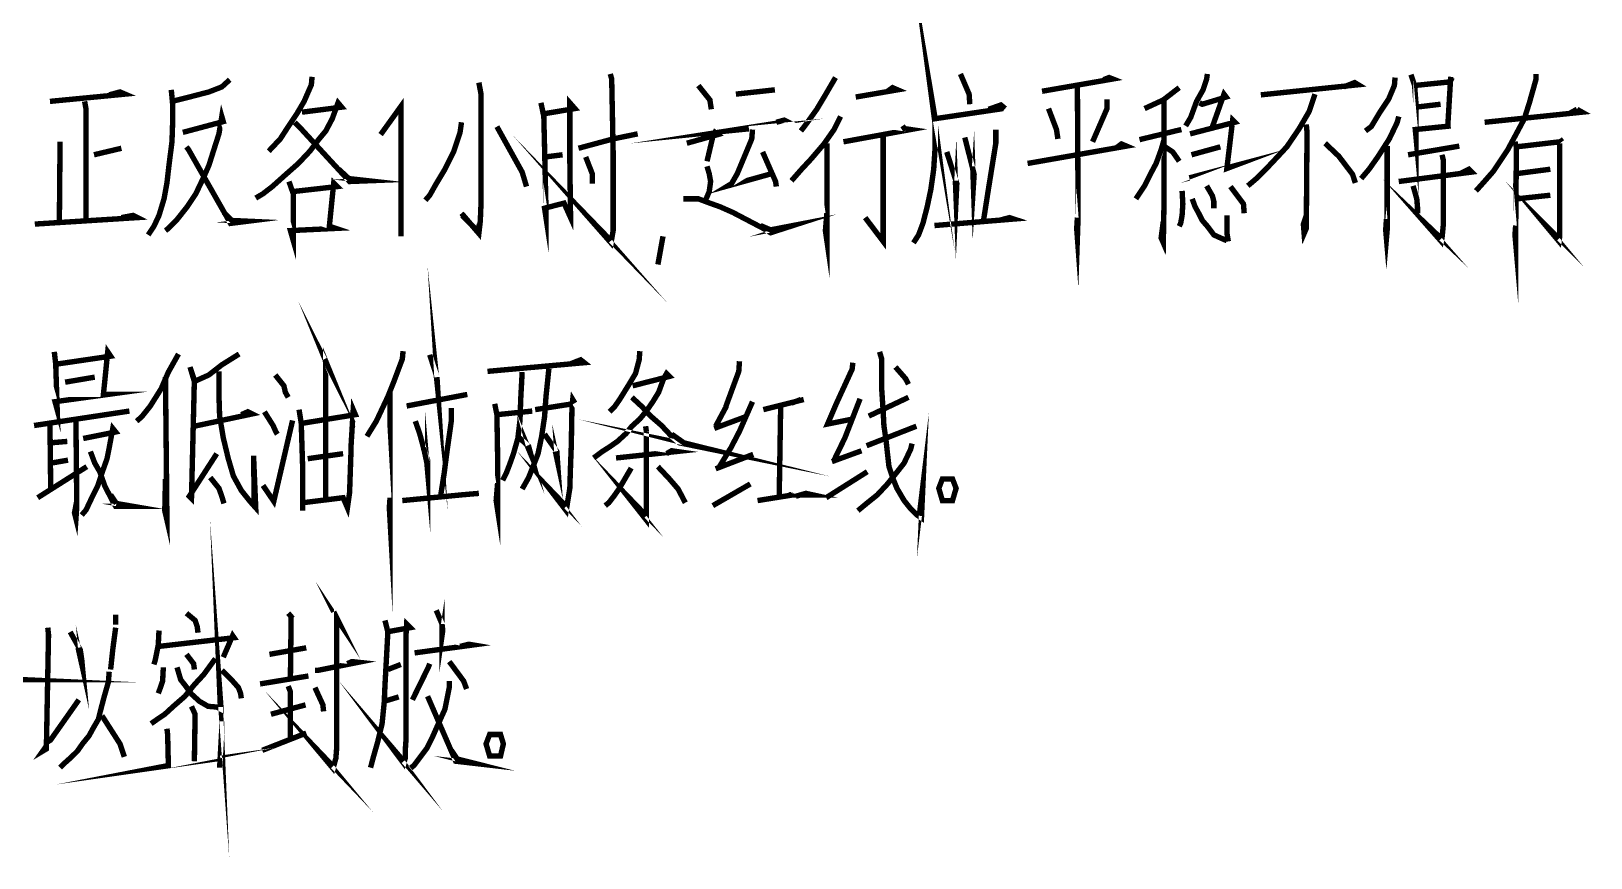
# Model space of a CAD drawing. Header units: millimetres. Extents: x -594 to 6367, y -2099 to 456.
# Drawn here: x -65.5 to 42.7, y -320.7 to -263.4 of the extents above; entities that cross this region are included whole.
import ezdxf

# ---------------------------------------------------------------- set-up
doc = ezdxf.new("R2010")
doc.units = ezdxf.units.MM
doc.layers.add('细实线层', color=7, linetype='Continuous', lineweight=18)

msp = doc.modelspace()

# ---------------------------------------------------------------- linework, layer by layer
at = {"layer": '细实线层', "color": 6, "const_width": 0.37488}
for points in [[(1.931426653167392, -268.7270897665728), (-2.777293346832693, -269.4285697665729), (-3.030053346832545, -267.9262097665728), (-2.777293346832693, -269.8290097665729), (-2.777293346832693, -271.3313697665728), (-2.879533346832403, -272.935969766573), (-3.078333346832522, -274.3389297665728), (-3.33109334683283, -275.5402497665729), (-3.629293346832554, -276.6932897665729), (-3.930333346832839, -277.4941697665729), (-4.282493346832752, -278.0451297665729)], [(-25.32121334683276, -266.3244497665728), (-25.2218133468327, -266.6737697665728), (-25.11957334683254, -271.7346497665728), (-25.11957334683254, -274.9381697665729), (-25.11957334683254, -277.1931297665728), (-25.27009334683268, -278.0451297665729), (-26.72417334683266, -276.3922497665728), (-25.27009334683268, -277.8946097665729)], [(-1.025013346832537, -266.3244497665728), (-0.4229333468328775, -267.7245697665728), (-0.3746533468329005, -268.4260497665729)], [(14.60350665316722, -269.9312497665728), (14.95566665316713, -269.3291697665729), (15.35610665316747, -268.2272497665729), (15.80766665316744, -267.4263697665729), (16.05758665316719, -266.6737697665728), (16.10586665316717, -266.3244497665728)], [(30.23486665316753, -266.3727297665728), (30.48478665316728, -267.1253297665729), (30.58418665316734, -268.4260497665729), (30.58418665316734, -269.6302097665729), (30.58418665316734, -270.3799697665729), (30.58418665316734, -270.7321297665728), (30.53306665316725, -270.1811697665729), (32.98966665316723, -269.9312497665728)], [(38.89970665316744, -266.3244497665728), (38.89970665316744, -266.7248897665729), (38.44814665316747, -268.3266497665729), (38.09882665316721, -269.4285697665729), (37.69838665316732, -270.1811697665729), (36.94578665316752, -271.5841297665729), (35.94326665316751, -273.0864897665729), (35.19350665316736, -273.938489766573), (34.74194665316739, -274.4383297665729)], [(-55.77737334683249, -267.4263697665729), (-55.67797334683289, -268.4771697665728), (-55.67797334683289, -269.5279697665728), (-55.72909334683251, -271.0331697665729), (-55.92789334683263, -272.5838097665728), (-56.07841334683278, -273.8873697665729), (-56.28005334683255, -274.9892897665729), (-56.62937334683281, -276.1423297665729), (-56.98153334683272, -276.8920897665729), (-57.38197334683261, -277.4941697665729)], [(-51.7218533468326, -266.7248897665729), (-52.27281334683263, -267.2247297665729), (-53.17309334683247, -267.5740497665729), (-54.52493334683274, -267.9262097665728), (-55.72909334683251, -268.2272497665729)], [(-46.01061334683251, -266.5232497665729), (-46.05889334683249, -267.0742097665728), (-46.56157334683255, -268.2272497665729), (-47.0614133468325, -269.0792497665728), (-47.66349334683261, -269.9795297665728), (-48.21445334683264, -270.8315297665729), (-49.01533334683242, -271.6835297665729)], [(-34.43761334683265, -266.9236897665728), (-34.28709334683296, -267.7245697665728), (-34.28709334683296, -275.2903297665729), (-34.33821334683259, -276.5427697665729), (-34.43761334683265, -277.3947697665728), (-35.64177334683242, -275.9918097665729)], [(-19.20953334683279, -267.1253297665729), (-18.40865334683255, -268.1278497665729), (-18.30925334683249, -268.7782097665729)], [(-16.60525334683277, -267.7245697665728), (-13.89873334683259, -267.4263697665729)], [(-9.692693346832556, -266.5743697665729), (-10.39417334683273, -267.7756897665729), (-10.99341334683274, -268.7782097665729), (-11.74601334683254, -269.8290097665729), (-12.0953333468328, -270.2805697665729)], [(-8.289733346832662, -267.9262097665728), (-5.384413346832815, -267.4263697665729), (-5.733733346832622, -267.2758497665729), (-6.085893346832535, -267.5257697665729)], [(4.635106653167469, -267.5257697665729), (9.545466653167324, -266.6737697665728), (9.292706653167471, -266.5743697665729), (8.892266653167127, -266.7248897665729)], [(7.088866653167344, -267.1253297665729), (7.139986653167426, -276.1906097665728), (7.088866653167344, -277.6958097665729), (7.040586653167367, -277.0426097665729), (7.088866653167344, -276.2928497665729)], [(14.15194665316724, -267.2758497665729), (13.05002665316718, -268.1278497665729), (11.74930665316745, -268.7270897665728)], [(19.81490665316736, -267.7756897665729), (26.57694665316743, -267.0742097665728), (26.32702665316722, -266.9236897665728), (25.57442665316742, -267.2247297665729)], [(29.13010665316736, -266.5743697665729), (29.08182665316738, -267.1253297665729), (28.68138665316749, -268.0767297665728), (28.07930665316738, -268.9770097665728), (27.47722665316726, -269.9795297665728), (27.07678665316737, -270.2805697665729)], [(33.08906665316729, -266.5743697665729), (32.93854665316715, -266.8754097665728), (30.48478665316728, -267.1253297665729)], [(32.78802665316746, -269.9312497665728), (32.98966665316723, -266.5232497665729)], [(-64.19513334683276, -268.2272497665729), (-58.98373334683262, -267.7245697665728), (-59.33589334683253, -267.5740497665729), (-60.08565334683269, -267.7756897665729)], [(-61.78965334683286, -268.2272497665729), (-61.6902533468328, -268.7782097665729), (-61.6902533468328, -276.4916497665729)], [(-46.71209334683269, -268.9770097665728), (-43.95729334683253, -268.6276897665729), (-44.20721334683273, -268.3266497665729), (-44.60765334683262, -269.4285697665729), (-45.05921334683259, -270.2805697665729), (-45.55905334683254, -270.8826497665729), (-46.16113334683266, -271.6835297665729), (-46.96201334683244, -272.5355297665728), (-47.81401334683275, -273.2852897665729), (-48.76541334683267, -274.1372897665728), (-49.41577334683276, -274.6399697665729), (-49.91845334683282, -274.9381697665729)], [(-39.84781334683245, -277.5935697665728), (-39.84781334683245, -268.5765697665729), (-41.2507733468328, -270.5304897665728)], [(-30.12933334683245, -268.3266497665729), (-29.93053334683279, -269.2780497665728), (-29.78001334683265, -275.6396497665728), (-29.78001334683265, -276.2928497665729), (-29.87941334683271, -275.6396497665728), (-28.52757334683244, -275.2903297665729), (-28.07601334683292, -276.2928497665729), (-28.12713334683255, -272.2344897665729), (-28.12713334683255, -268.3266497665729), (-27.77497334683264, -268.7270897665728), (-29.87941334683271, -269.0792497665728)], [(0.9289066531673882, -268.7782097665729), (1.78090665316725, -268.4771697665728), (2.079106653167429, -268.7270897665728)], [(9.145026653167434, -268.0767297665728), (9.145026653167434, -268.7270897665728), (8.14250665316743, -271.0331697665729)], [(13.10114665316726, -268.1278497665729), (13.10114665316726, -275.0886897665729), (13.05002665316718, -278.0451297665729), (12.89950665316749, -277.6958097665729), (13.05002665316718, -276.5427697665729)], [(15.55490665316714, -268.3266497665729), (15.75654665316736, -268.4260497665729), (17.40942665316746, -267.9262097665728), (17.25890665316732, -267.7245697665728), (16.40690665316745, -270.1300497665728)], [(23.57222665316752, -267.7245697665728), (23.16894665316752, -268.9287297665728), (22.47030665316746, -270.1300497665728), (21.61830665316714, -271.3824897665729), (20.9651066531674, -272.0839697665729), (20.16422665316716, -272.935969766573), (19.5621466531675, -273.5380497665728), (18.91178665316741, -274.0890097665729)], [(30.58418665316734, -268.6276897665729), (32.28818665316706, -268.4260497665729)], [(-54.97649334683271, -270.3799697665729), (-52.17057334683247, -269.6302097665729), (-52.27281334683263, -269.2780497665728), (-52.47161334683275, -270.4822097665729), (-52.87205334683264, -271.7346497665728), (-53.17309334683247, -272.6860497665729), (-53.57353334683282, -273.5863297665728), (-54.07621334683287, -274.6399697665729), (-54.67545334683288, -275.5402497665729), (-55.42805334683268, -276.4916497665729), (-55.97901334683272, -277.0426097665729), (-56.18065334683249, -277.1931297665728)], [(-15.70213334683282, -270.1300497665728), (-17.20449334683278, -270.2805697665729), (-13.04673334683272, -269.6302097665729), (-13.24837334683249, -269.5279697665728), (-13.79933334683253, -269.6784897665729)], [(-9.340533346832643, -269.2780497665728), (-9.792093346832615, -270.1811697665729), (-10.49357334683279, -271.1808497665729), (-11.39385334683263, -272.2344897665729), (-12.04705334683283, -272.935969766573), (-12.74853334683255, -273.7368497665728)], [(5.086666653167441, -268.7270897665728), (5.637626653167473, -270.1811697665729), (5.737026653167078, -270.8315297665729)], [(14.9045466531675, -270.4822097665729), (18.01150665316712, -269.6784897665729), (17.86098665316743, -269.5279697665728), (17.46054665316754, -272.8848497665729), (17.86098665316743, -272.7343297665728), (14.85342665316742, -273.5380497665728)], [(29.38286665316721, -269.2780497665728), (29.28062665316705, -269.6784897665729), (28.72966665316747, -270.8315297665729), (27.92878665316724, -272.0839697665729), (27.32670665316712, -272.935969766573), (26.77574665316754, -273.5863297665728)], [(35.34402665316705, -269.6784897665729), (42.10606665316712, -268.9770097665728), (41.75390665316721, -268.7782097665729)], [(41.75390665316721, -268.7782097665729), (41.20294665316717, -269.0792497665728)], [(-47.21193334683264, -269.6784897665729), (-46.91089334683281, -269.9795297665728), (-43.4063333468325, -273.7879697665729), (-42.10277334683266, -273.7368497665728), (-43.45461334683247, -273.5863297665728), (-44.15609334683265, -272.935969766573)], [(-35.64177334683242, -269.6784897665729), (-35.74117334683248, -270.3799697665729), (-36.19273334683291, -271.7346497665728), (-36.79197334683246, -272.935969766573), (-37.39405334683258, -273.938489766573), (-37.84561334683255, -274.7393697665728), (-38.14665334683284, -275.0886897665729)], [(-33.1851733468329, -269.9795297665728), (-31.43289334683274, -273.1347697665728), (-31.13185334683291, -274.1372897665728)], [(-27.52505334683289, -271.4818897665729), (-25.11957334683254, -270.8315297665729), (-23.41841334683247, -270.4822097665729)], [(-20.01041334683256, -271.1325697665728), (-17.85769334683252, -270.5304897665728), (-18.05649334683264, -270.3799697665729), (-18.20701334683278, -270.6810097665729), (-18.60745334683267, -272.3850097665729)], [(-14.10037334683281, -273.2370097665729), (-17.1562133468328, -274.0890097665729), (-16.9062933468326, -273.938489766573), (-16.50585334683271, -273.2370097665729), (-15.5033333468327, -270.8315297665729), (-15.45221334683262, -270.1811697665729)], [(-9.141733346832524, -271.0331697665729), (-4.481293346832871, -270.1811697665729), (-4.833453346832783, -270.1300497665728)], [(-6.384093346832714, -270.5304897665728), (-6.384093346832714, -274.2366897665729), (-6.384093346832714, -277.3947697665728), (-6.384093346832714, -277.9457297665729), (-7.63653334683292, -276.2928497665729)], [(-4.782333346832701, -269.9795297665728), (-5.083373346832531, -270.1811697665729)], [(-0.7239733468327074, -270.7321297665728), (-0.07361334683261589, -273.2852897665729), (-0.1247333468326985, -274.0890097665729), (-0.1730133468326756, -272.7343297665728)], [(1.428746653167337, -270.1811697665729), (1.428746653167337, -271.1325697665728), (0.9289066531673882, -274.2366897665729), (0.5767466531674756, -276.4916497665729)], [(11.14722665316734, -274.9892897665729), (11.74930665316745, -274.0890097665729), (12.14974665316734, -273.2852897665729), (12.55018665316723, -272.5355297665728), (12.89950665316749, -271.5841297665729), (13.10114665316726, -270.8826497665729), (13.10114665316726, -271.3313697665728), (13.70322665316738, -271.7346497665728), (14.05254665316718, -272.2344897665729), (14.15194665316724, -272.3850097665729)], [(11.39714665316754, -270.8826497665729), (14.30246665316739, -270.1811697665729)], [(22.9701466531674, -269.8290097665729), (23.02126665316703, -270.3799697665729), (22.9701466531674, -277.0426097665729), (22.81962665316726, -277.3947697665728), (22.76850665316718, -276.7415697665729), (22.9701466531674, -276.1423297665729)], [(-63.49365334683259, -271.0331697665729), (-63.54193334683256, -276.4916497665729)], [(-61.13929334683277, -271.9334497665729), (-59.23649334683248, -271.4818897665729)], [(-54.72657334683251, -271.3824897665729), (-54.57605334683282, -271.5841297665729), (-51.67073334683252, -276.6932897665729), (-50.46941334683285, -276.5427697665729), (-51.57133334683292, -276.4916497665729), (-52.12229334683249, -275.9406897665729)], [(-14.7507333468329, -271.7346497665728), (-13.85045334683261, -273.7879697665729), (-13.79933334683253, -274.1372897665728)], [(-10.29193334683256, -271.1325697665728), (-10.29193334683256, -277.8946097665729), (-10.39417334683273, -277.1931297665728), (-10.29193334683256, -275.9918097665729)], [(-1.976413346832459, -271.7346497665728), (-1.274933346832739, -273.938489766573), (-1.326053346832822, -274.9892897665729), (-1.377173346832905, -273.7368497665728)], [(3.632586653167465, -272.5355297665728), (10.49686665316725, -271.3313697665728), (10.14470665316733, -271.1808497665729), (9.744266653167443, -271.4818897665729)], [(15.00394665316711, -271.9334497665729), (17.00898665316711, -271.3824897665729)], [(26.3753066531672, -273.8873697665729), (26.17650665316708, -273.2852897665729), (25.22510665316716, -272.0328497665728), (24.27370665316724, -271.1325697665728)], [(28.57914665316733, -271.3313697665728), (28.57914665316733, -277.1931297665728), (28.53086665316735, -277.7440897665729), (28.47974665316727, -277.1448497665729), (28.53086665316735, -276.3922497665728)], [(30.0332266531673, -271.9334497665729), (33.58890665316724, -271.3313697665728)], [(40.55258665316708, -271.1325697665728), (40.55258665316708, -277.5935697665728), (40.50430665316711, -277.9457297665729), (39.5017866531671, -276.7415697665729), (40.50430665316711, -277.7440897665729)], [(37.44846665316712, -271.0331697665729), (37.54786665316718, -271.3824897665729), (37.49674665316709, -277.4941697665729), (37.49674665316709, -278.0451297665729), (37.44846665316712, -277.4941697665729), (37.49674665316709, -276.8438097665729)], [(37.54786665316718, -271.3824897665729), (40.55258665316708, -271.0331697665729)], [(40.55258665316708, -270.8315297665729), (40.70310665316723, -271.0331697665729)], [(-29.82829334683262, -272.0839697665729), (-28.6269733468325, -271.9334497665729)], [(-27.02521334683249, -272.0839697665729), (-26.57365334683251, -273.2370097665729), (-26.57365334683251, -273.938489766573)], [(-18.60745334683267, -272.7343297665728), (-18.45693334683253, -273.2370097665729), (-18.35753334683247, -273.7879697665729), (-18.45693334683253, -274.4894497665729), (-18.70969334683284, -275.0886897665729)], [(32.38758665316712, -271.9334497665729), (32.48698665316718, -272.3338897665728), (32.48698665316718, -274.9892897665729), (32.48698665316718, -276.6932897665729), (32.38758665316712, -277.6958097665729), (32.33646665316704, -277.9457297665729), (31.23454665316743, -276.6932897665729), (32.33646665316704, -277.7440897665729)], [(-47.61237334683253, -273.7879697665729), (-47.3113333468327, -274.6399697665729), (-47.3113333468327, -277.8946097665729), (-47.51297334683292, -277.1931297665728), (-44.35773334683287, -277.0426097665729), (-44.80929334683285, -276.8920897665729), (-44.50825334683256, -273.8873697665729), (-44.25549334683271, -274.1372897665728), (-47.36245334683278, -274.4894497665729)], [(29.38286665316721, -273.7879697665729), (34.4409066531671, -273.1347697665728), (34.24210665316744, -272.935969766573), (33.64002665316733, -273.2370097665729)], [(39.90222665316745, -272.935969766573), (37.59614665316715, -273.2370097665729)], [(-20.26033334683277, -274.9892897665729), (-19.20953334683279, -274.9892897665729), (-18.40865334683255, -275.2903297665729), (-17.70717334683283, -275.5402497665729), (-16.80405334683289, -275.9406897665729), (-15.75325334683291, -276.4916497665729), (-14.70245334683293, -277.0426097665729), (-14.19977334683287, -277.3436497665729), (-12.64629334683283, -276.8438097665729), (-14.19977334683287, -277.1448497665729), (-14.90125334683259, -276.8438097665729)], [(14.35358665316747, -274.4383297665729), (14.40470665316755, -275.3414497665729), (14.35358665316747, -276.1423297665729), (14.25418665316741, -276.6932897665729), (14.15194665316724, -276.8920897665729)], [(15.05506665316719, -274.9892897665729), (15.25670665316741, -275.5402497665729), (15.50662665316716, -275.9918097665729), (15.75654665316736, -276.4916497665729), (16.10586665316717, -276.8920897665729), (16.5574266531676, -277.4941697665729), (17.10838665316717, -277.7440897665729), (17.46054665316754, -277.8946097665729)], [(16.05758665316719, -274.0890097665729), (16.45802665316754, -274.7876497665728), (16.5574266531676, -275.1909297665729), (16.5574266531676, -275.6396497665728)], [(17.71046665316729, -274.1372897665728), (18.3097066531673, -274.9381697665729), (18.61074665316713, -275.3414497665729), (18.66186665316721, -275.9918097665729)], [(30.38254665316711, -274.0890097665729), (30.63530665316742, -274.9892897665729), (30.6835866531674, -275.5402497665729), (30.6835866531674, -275.9918097665729)], [(37.59614665316715, -274.9892897665729), (39.90222665316745, -274.7393697665728)], [(-51.06865334683286, -285.7585697665729), (-52.27281334683263, -286.5111697665728), (-53.17309334683247, -287.2126497665729), (-54.17561334683248, -287.6642097665729), (-54.47665334683276, -286.6616897665729), (-54.17561334683248, -287.5619697665729), (-54.3772533468327, -295.7780897665729), (-54.52493334683274, -295.6275697665728), (-52.6221333468329, -292.6739697665729)], [(-65.24593334683274, -276.7415697665729), (-58.13173334683276, -276.2928497665729), (-58.43277334683259, -276.1423297665729), (-59.23649334683248, -276.2928497665729)], [(-35.5906533468328, -276.1423297665729), (-34.53985334683281, -277.1931297665728), (-34.38933334683267, -276.7415697665729)], [(-2.828413346832775, -276.8438097665729), (2.681186653167089, -276.3922497665728), (2.380146653167259, -276.2928497665729), (1.630386653167108, -276.4916497665729)], [(17.55994665316715, -277.9457297665729), (17.46054665316754, -277.3436497665729), (17.46054665316754, -276.6932897665729), (17.46054665316754, -276.1423297665729)], [(-22.01545334683257, -279.5474897665729), (-21.66329334683266, -277.5935697665728)], [(-37.84561334683255, -285.8096897665729), (-37.39405334683258, -287.2126497665729), (-37.29465334683297, -288.1640497665728), (-37.34293334683295, -287.3631697665728)], [(-45.15861334683265, -286.1107297665728), (-44.95697334683243, -286.5111697665728), (-45.05921334683259, -286.2612497665729), (-45.05921334683259, -295.7780897665729)], [(-63.89409334683293, -285.6080497665729), (-63.79469334683287, -286.4600497665729), (-63.69245334683271, -289.6181297665729), (-63.84297334683285, -289.0671697665729), (-60.1878933468324, -288.5644897665729), (-60.48609334683258, -288.5644897665729), (-60.1878933468324, -285.6080497665729), (-59.98625334683263, -285.9090897665728), (-63.74357334683279, -286.4600497665729)], [(-55.27753334683254, -285.7585697665729), (-55.97901334683272, -287.0110097665729), (-56.47885334683266, -288.1640497665728), (-57.23145334683247, -289.3653697665729), (-57.83353334683258, -290.1179697665729), (-58.18285334683284, -290.4190097665728)], [(-39.69729334683277, -285.5597697665729), (-39.74841334683239, -286.1107297665728), (-40.35049334683251, -287.7124897665728), (-40.75093334683285, -288.7150097665728), (-41.55181334683263, -290.4190097665728), (-42.20217334683272, -291.4698097665729)], [(-23.26789334683278, -285.5597697665729), (-23.31617334683276, -286.1618497665729), (-23.56893334683261, -287.1132497665728), (-24.01765334683293, -287.8630097665729), (-24.67085334683267, -288.9166497665728), (-25.02017334683293, -289.4164897665728), (-25.37233334683285, -289.7686497665729)], [(-6.636853346832567, -285.6080497665729), (-6.486333346832879, -286.1107297665728), (-6.486333346832879, -288.2151697665729), (-6.384093346832714, -289.7686497665729), (-6.335813346832737, -290.7200497665729), (-6.185293346832594, -291.7708497665728), (-6.085893346832535, -292.6739697665729), (-5.983653346832824, -293.5742497665728), (-5.733733346832622, -294.3268497665729), (-5.432693346832792, -295.0766097665728), (-4.932853346832843, -295.9286097665729), (-4.532413346832953, -296.4284497665728), (-4.029733346832444, -296.9311297665729), (-3.73153334683272, -297.1299297665728), (-3.629293346832554, -294.8778097665729), (-3.882053346832407, -296.9822497665729)], [(-33.83837334683264, -286.9627297665729), (-27.12461334683255, -286.3606497665728), (-27.37453334683275, -286.1618497665729), (-28.12713334683255, -286.4600497665729)], [(-31.43289334683274, -295.1277297665729), (-30.98133334683277, -294.3268497665729), (-30.68029334683249, -293.5742497665728), (-30.33097334683268, -292.6739697665729), (-30.08105334683248, -291.4698097665729), (-29.87941334683271, -290.1179697665729), (-29.78001334683265, -288.7150097665728), (-29.57837334683242, -286.7610897665729)], [(-16.35533334683257, -286.2612497665729), (-16.40361334683254, -286.9627297665729), (-17.30673334683249, -289.4164897665728)], [(-8.488533346832781, -286.3606497665728), (-8.539653346832864, -286.8122097665729), (-9.641573346832473, -289.2148497665729), (-10.24365334683259, -290.6178097665729), (-8.488533346832781, -290.2684897665729)], [(-4.631813346832558, -287.8630097665729), (-4.833453346832783, -287.4625697665729), (-5.534933346832503, -286.6616897665729)], [(-63.14149334683268, -287.7124897665728), (-61.08817334683269, -287.3631697665728)], [(-56.18065334683249, -287.3631697665728), (-56.07841334683278, -297.2804497665729), (-56.22893334683246, -296.6300897665728), (-56.18065334683249, -294.4262497665729)], [(-52.47161334683275, -286.9627297665729), (-52.47161334683275, -288.5644897665729), (-52.42333334683278, -290.0668497665729), (-52.17057334683247, -291.5720497665729), (-51.82125334683266, -293.0232897665728), (-51.46909334683275, -294.2246097665728), (-50.91813334683272, -295.2271297665729), (-50.31889334683271, -295.9797297665729), (-49.91845334683282, -296.4284497665728), (-50.06897334683251, -292.8216497665728), (-50.01785334683242, -296.2807697665728)], [(-48.5637733468329, -287.2126497665729), (-47.96453334683244, -287.9652497665729), (-47.86229334683273, -288.4139697665728), (-47.66349334683261, -288.7661297665729)], [(-31.43289334683274, -287.0110097665729), (-31.5322933468328, -288.8655297665729), (-31.58341334683243, -290.3678897665729), (-31.73393334683257, -291.6203297665729), (-32.03497334683286, -292.6739697665729), (-32.2848933468326, -293.375449766573), (-32.53481334683281, -294.0258097665728), (-32.78473334683255, -294.5256497665729)], [(-23.76773334683273, -287.9652497665729), (-21.21457334683279, -287.312049766573), (-21.41337334683246, -287.1132497665728), (-21.61501334683268, -287.4625697665729), (-21.96433334683249, -288.4139697665728), (-22.36477334683283, -289.0671697665729), (-22.81633334683281, -289.7175297665729), (-23.26789334683278, -290.2684897665729), (-23.81885334683281, -290.7683297665728), (-24.2192933468327, -291.2710097665729), (-24.82137334683281, -291.8219697665729), (-25.32121334683276, -292.1712897665728), (-25.8721733468328, -292.5234497665729), (-26.27261334683269, -292.8216497665728), (-26.47425334683246, -292.9721697665728)], [(-46.91089334683281, -289.6181297665729), (-46.76037334683267, -290.5695297665729), (-46.66097334683261, -293.6736497665729), (-46.66097334683261, -295.7298097665729), (-46.66097334683261, -296.6300897665728), (-46.66097334683261, -296.0791297665728), (-43.85505334683282, -295.7298097665729), (-43.55685334683264, -296.4284497665728), (-43.4063333468325, -295.3776497665729), (-43.30409334683279, -292.372929766573), (-43.30409334683279, -292.1230097665729), (-43.15357334683264, -289.6181297665729), (-43.00589334683261, -289.9674497665728), (-46.71209334683269, -290.5695297665729)], [(-40.60041334683271, -288.4139697665728), (-40.60041334683271, -297.2804497665729), (-40.64869334683269, -296.4284497665728), (-40.60041334683271, -295.7298097665729)], [(-39.44737334683256, -289.3653697665729), (-35.23849334683288, -288.5644897665729)], [(-27.77497334683264, -289.1665697665728), (-27.92549334683278, -288.9166497665728), (-27.97661334683286, -289.3653697665729), (-28.02489334683284, -292.1230097665729), (-28.07601334683292, -293.4748497665728), (-28.12713334683255, -295.0766097665728), (-28.37705334683275, -296.6300897665728), (-29.53009334683244, -295.1277297665729), (-28.37705334683275, -296.3290497665729)], [(-23.81885334683281, -288.7661297665729), (-23.11737334683264, -289.4164897665728), (-22.51529334683252, -290.0668497665729), (-21.76553334683283, -290.7200497665729), (-21.06405334683265, -291.4698097665729), (-20.51309334683262, -291.9213697665729), (-18.8090933468329, -292.2706897665729), (-20.21205334683279, -291.9213697665729), (-21.06405334683265, -291.3192897665729)], [(-15.45221334683262, -289.0671697665729), (-16.35533334683257, -291.1204897665729), (-16.95457334683257, -292.2706897665729), (-17.80657334683289, -293.6736497665729)], [(-14.70245334683293, -289.6181297665729), (-11.89653334683268, -288.9166497665728)], [(-12.0953333468328, -288.9166497665728), (-12.74853334683255, -289.1665697665728)], [(-7.988693346832832, -288.8655297665729), (-9.039493346832813, -291.5720497665729), (-9.792093346832615, -293.1226897665729)], [(-7.386613346832718, -290.0668497665729), (-4.631813346832558, -288.7661297665729)], [(-65.29705334683283, -290.7200497665729), (-58.68269334683279, -289.7175297665729)], [(-54.17561334683248, -290.7683297665728), (-50.16837334683257, -289.9163297665729), (-50.46941334683285, -289.7686497665729), (-50.91813334683272, -289.9674497665728)], [(-49.31637334683271, -289.7686497665729), (-48.71429334683259, -290.7200497665729), (-48.51549334683293, -291.1687697665728), (-48.41609334683287, -291.3192897665729)], [(-38.84529334683245, -290.4190097665728), (-38.54709334683272, -291.2710097665729), (-38.24605334683289, -292.372929766573), (-38.04441334683267, -293.3243297665729), (-37.99613334683269, -293.8752897665729), (-37.99613334683269, -293.1226897665729), (-38.29433334683287, -292.2706897665729)], [(-36.3432533468326, -289.5158897665729), (-36.3432533468326, -290.3678897665729), (-36.64145334683278, -292.4723297665729), (-36.84309334683255, -294.0258097665728), (-37.09301334683275, -295.6275697665728)], [(-33.33569334683258, -289.2148497665729), (-33.1851733468329, -289.9674497665728), (-33.13689334683292, -292.8216497665728), (-33.13689334683292, -295.4287697665729), (-33.13689334683292, -296.5789697665729), (-33.23629334683253, -295.9286097665729), (-33.13689334683292, -294.7272897665729)], [(-33.1851733468329, -289.9674497665728), (-30.73141334683257, -289.7175297665729)], [(-31.63169334683286, -291.5720497665729), (-30.98133334683277, -292.1712897665728), (-30.83081334683263, -292.7222497665729), (-31.08073334683283, -292.1230097665729)], [(-30.5297733468328, -289.6181297665729), (-27.92549334683278, -289.2148497665729)], [(-18.10761334683272, -290.9188497665729), (-15.95489334683268, -290.1179697665729)], [(-17.25561334683286, -289.3653697665729), (-18.00821334683266, -290.7683297665728)], [(-13.4982933468327, -289.4164897665728), (-13.59769334683276, -295.6275697665728)], [(-64.19513334683276, -290.5695297665729), (-64.14401334683268, -295.0766097665728)], [(-62.39173334683252, -290.3678897665729), (-62.34061334683244, -295.7780897665729), (-62.34061334683244, -296.4284497665728), (-62.39173334683252, -297.1810497665729), (-62.49113334683258, -296.7806097665729), (-62.34061334683244, -295.9797297665729)], [(-61.88905334683292, -291.6203297665729), (-59.63693334683282, -291.1687697665728), (-59.83573334683248, -290.9188497665729), (-60.08565334683269, -292.2706897665729), (-60.23617334683237, -293.0232897665728), (-60.53721334683266, -293.8752897665729), (-60.88937334683257, -294.9260897665729), (-61.28981334683246, -295.7298097665729), (-61.6902533468328, -296.5789697665729), (-61.99129334683263, -296.9311297665729)], [(-49.41577334683276, -294.8778097665729), (-48.66601334683261, -295.9797297665729), (-47.36245334683278, -290.3678897665729)], [(-29.87941334683271, -291.3192897665729), (-29.02741334683284, -292.5234497665729), (-28.97913334683287, -293.2249297665728), (-29.12965334683255, -292.5234497665729)], [(-22.81633334683281, -291.1204897665729), (-22.81633334683281, -297.2804497665729), (-24.11989334683264, -295.6275697665728), (-22.81633334683281, -296.9822497665729)], [(-22.86745334683289, -290.7683297665728), (-22.81633334683281, -291.1204897665729)], [(-7.53713334683286, -292.1230097665729), (-4.080853346832527, -290.7683297665728)], [(-64.14401334683268, -291.9213697665729), (-62.99097334683253, -291.8219697665729)], [(-4.381893346832811, -291.9724897665728), (-4.481293346832871, -292.372929766573), (-4.932853346832843, -293.3243297665729), (-5.483813346832875, -294.0258097665728), (-6.085893346832535, -294.7755697665729), (-6.787373346832709, -295.5281697665729), (-7.53713334683286, -296.1302497665729), (-8.13921334683252, -296.6300897665728)], [(-64.0928933468326, -293.3243297665729), (-62.94269334683256, -293.1226897665729)], [(-61.38921334683252, -292.5234497665729), (-61.08817334683269, -293.3243297665729), (-60.73885334683288, -293.9264097665729), (-60.38669334683252, -294.9260897665729), (-59.78745334683251, -296.0791297665728), (-59.63693334683282, -296.3290497665729), (-58.43277334683259, -296.3290497665729), (-59.58581334683274, -296.1302497665729)], [(-43.85505334683282, -292.6739697665729), (-46.3116533468328, -293.0232897665728)], [(-24.92077334683287, -292.9721697665728), (-20.71189334683274, -292.5234497665729), (-21.06405334683265, -292.4723297665729), (-21.41337334683246, -292.6739697665729)], [(-18.00821334683266, -293.7247697665729), (-15.40109334683254, -292.7222497665729)], [(-9.942613346832758, -293.2249297665728), (-7.889293346832773, -292.4723297665729)], [(-65.04713334683262, -295.7298097665729), (-61.63913334683272, -293.5742497665728)], [(-53.07369334683241, -294.3268497665729), (-52.47161334683275, -295.0766097665728), (-52.27281334683263, -295.6275697665728), (-52.12229334683249, -296.1302497665729)], [(-23.86713334683279, -293.6736497665729), (-24.71913334683265, -295.1277297665729), (-25.07129334683256, -295.6275697665728), (-25.42061334683282, -296.0791297665728), (-25.67053334683257, -296.2807697665728)], [(-22.01545334683257, -293.5742497665728), (-21.21457334683279, -294.4262497665729), (-20.61249334683268, -295.1277297665729), (-20.11265334683273, -296.0791297665728)], [(-10.34305334683265, -295.7298097665729), (-7.488853346832883, -293.9264097665729)], [(-1.575973346832569, -294.4262497665729), (-1.326053346832822, -295.0766097665728), (-1.575973346832569, -295.9286097665729), (-2.277453346832743, -295.9286097665729), (-2.527373346832491, -295.0766097665728), (-2.277453346832743, -294.4262497665729), (-1.575973346832569, -294.4262497665729)], [(-59.98625334683263, -295.5281697665729), (-59.58581334683274, -296.1302497665729)], [(-39.74841334683239, -295.9286097665729), (-35.5906533468328, -295.5281697665729), (-34.43761334683265, -295.4287697665729)], [(-18.20701334683278, -296.2807697665728), (-15.60273334683276, -294.7755697665729)], [(-15.10289334683281, -295.9286097665729), (-12.59801334683286, -295.5281697665729), (-11.29445334683257, -295.5281697665729), (-11.74601334683254, -295.4287697665729), (-12.44749334683272, -295.6275697665728)], [(-55.3769333468326, -307.5016097665729), (-55.12701334683285, -308.3536097665728), (-54.77769334683259, -308.8023297665729), (-54.3772533468327, -309.3532897665729), (-53.82629334683267, -309.8559697665728), (-53.22421334683256, -310.2052897665728), (-52.6221333468329, -310.2564097665729), (-52.32109334683261, -310.4069297665728), (-52.42333334683278, -309.0039697665729), (-52.37221334683269, -310.2564097665729)], [(-44.50825334683256, -303.6420497665729), (-44.20721334683273, -304.2441297665729), (-44.30661334683279, -304.0936097665729), (-44.30661334683279, -312.4602497665728), (-44.30661334683279, -313.1617297665729), (-44.35773334683287, -313.8120897665729), (-44.45713334683293, -314.1642497665729), (-44.55653334683254, -314.5135697665728), (-45.55905334683254, -313.3122497665729), (-44.55653334683254, -314.3630497665729)], [(-37.39405334683258, -303.5426497665728), (-36.99361334683269, -304.4940497665729), (-36.94249334683261, -304.9456097665728), (-36.99361334683269, -305.2977697665729), (-36.99361334683269, -304.4940497665729)], [(-59.63693334683282, -303.8436897665729), (-59.63693334683282, -304.5451697665728)], [(-54.72657334683251, -303.7442897665728), (-54.12449334683285, -304.2441297665729), (-53.97397334683271, -304.6956897665729), (-53.92569334683273, -305.0961297665729)], [(-47.66349334683261, -303.7442897665728), (-47.36245334683278, -304.0936097665729)], [(-47.46185334683284, -303.9942097665729), (-47.51297334683292, -308.3024897665729)], [(-40.94973334683252, -304.2441297665729), (-40.75093334683285, -305.0450097665729), (-40.85033334683246, -306.8995297665729), (-40.94973334683252, -308.7029297665729), (-41.0008533468326, -309.9042497665729), (-41.15137334683274, -311.4094497665728), (-41.45241334683257, -312.6590497665729), (-41.75345334683286, -313.7126897665729), (-41.95225334683252, -314.4624497665729)], [(-69.1537733468326, -304.7468097665728), (-67.19985334683267, -308.3536097665728), (-66.0979333468326, -308.3536097665728), (-67.19985334683267, -308.3024897665729), (-67.80193334683278, -307.2999697665729)], [(-64.34565334683245, -304.7468097665728), (-64.29453334683282, -305.2466497665729), (-64.44505334683251, -313.1617297665729), (-64.69497334683271, -313.3122497665729), (-62.19009334683275, -309.7537297665729)], [(-62.79217334683287, -305.0450097665729), (-62.09069334683269, -306.2974497665729), (-61.99129334683263, -306.9506497665728), (-61.94017334683255, -307.5016097665729), (-62.24121334683284, -306.1469297665728)], [(-59.63693334683282, -304.7468097665728), (-59.83573334683248, -306.2491697665729), (-59.98625334683263, -307.6521297665729)], [(-56.62937334683281, -304.9456097665728), (-56.68049334683289, -305.9481297665728), (-56.87929334683255, -306.9506497665728), (-56.98153334683272, -307.2999697665729)], [(-56.62937334683281, -306.0475297665729), (-51.42081334683277, -305.4454497665729), (-51.52021334683283, -305.2977697665729), (-52.17057334683247, -306.8001297665728)], [(-40.85033334683246, -305.0450097665729), (-39.19745334683282, -304.7468097665728), (-39.44737334683256, -304.4940497665729), (-39.49849334683265, -305.3971697665729), (-39.49849334683265, -312.6107697665728), (-39.54677334683262, -313.3122497665729), (-39.54677334683262, -313.8120897665729), (-39.64901334683279, -314.1642497665729), (-40.54929334683263, -312.9600897665729), (-39.64901334683279, -314.0137297665729)], [(-48.96705334683244, -306.5984897665728), (-46.41105334683286, -306.1469297665728)], [(-38.89641334683253, -306.4990897665729), (-34.83805334683254, -305.9481297665728), (-35.13909334683282, -305.8970097665729), (-35.74117334683248, -306.0475297665729)], [(-52.7215333468325, -306.8995297665729), (-53.52525334683284, -308.0014497665729), (-54.17561334683248, -308.7029297665729), (-54.82597334683257, -309.5038097665729), (-55.62969334683291, -310.2052897665728), (-56.22893334683246, -310.7562497665729), (-56.68049334683289, -311.0572897665729), (-57.18033334683284, -311.4094497665728)], [(-54.72657334683251, -306.5984897665728), (-54.22673334683256, -307.2488497665729), (-54.17561334683248, -307.6521297665729)], [(-45.80897334683274, -307.7004097665729), (-45.55905334683254, -307.7004097665729), (-42.80425334683284, -307.1494497665728), (-43.25581334683281, -307.1011697665729), (-43.55685334683264, -307.2488497665729)], [(-40.75093334683285, -307.6521297665729), (-39.84781334683245, -307.2999697665729)], [(-37.84561334683255, -307.2488497665729), (-37.94501334683261, -307.5016097665729), (-39.04693334683267, -309.7537297665729)], [(-36.49093334683263, -307.1011697665729), (-35.49125334683274, -308.4530097665729), (-35.28961334683251, -309.0039697665729)], [(-60.08565334683269, -307.8026497665728), (-60.13677334683277, -308.5012897665729), (-60.4378133468326, -309.5549297665729), (-60.6877333468328, -310.5063297665729), (-60.83825334683294, -311.1084097665729), (-61.18757334683275, -311.7076497665729), (-61.48861334683258, -312.2586097665728), (-61.94017334683255, -312.8095697665728), (-62.28949334683281, -313.3122497665729), (-62.69277334683281, -313.7126897665729), (-63.14149334683268, -314.1131297665729), (-63.49365334683259, -314.4624497665729)], [(-56.32833334683252, -307.5016097665729), (-56.37945334683261, -308.4530097665729), (-56.52997334683275, -308.9045697665729), (-56.68049334683289, -309.3050097665729)], [(-52.27281334683263, -307.7004097665729), (-51.52021334683283, -308.4530097665729), (-51.11977334683249, -308.9045697665729), (-50.9692533468328, -309.3050097665729), (-50.91813334683272, -309.6543297665729)], [(-49.61741334683254, -308.6518097665729), (-46.26053334683272, -308.1008497665729)], [(-36.49093334683263, -308.4530097665729), (-36.49093334683263, -308.9045697665729), (-36.79197334683246, -310.4069297665728), (-37.24353334683289, -311.4094497665728), (-37.64397334683278, -312.3097297665729), (-38.04441334683267, -313.1106097665729), (-38.49597334683264, -313.7126897665729), (-38.94753334683261, -314.3147697665729), (-39.19745334683282, -314.5135697665728)], [(-47.66349334683261, -308.8023297665729), (-47.51297334683292, -309.2027697665728), (-47.51297334683292, -312.5113697665729)], [(-45.80897334683274, -308.9045697665729), (-45.25801334683271, -310.1058897665729), (-45.20973334683273, -310.5574497665729)], [(-39.9983333468326, -309.5549297665729), (-41.0008533468326, -309.8559697665728)], [(-37.99613334683269, -309.5038097665729), (-36.04221334683277, -314.0137297665729), (-34.73865334683248, -314.1642497665729), (-35.9399733468326, -313.8632097665729), (-36.3432533468326, -313.2611297665728)], [(-54.3772533468327, -310.2052897665728), (-54.12449334683285, -310.7562497665729), (-54.17561334683248, -314.0137297665729)], [(-48.86481334683273, -310.7562497665729), (-46.46217334683249, -310.1058897665729)], [(-56.07841334683278, -311.7587697665729), (-56.0301333468328, -312.1592097665729), (-55.97901334683272, -314.3147697665729), (-56.22893334683246, -314.3630497665729), (-52.37221334683269, -313.8120897665729)], [(-59.0348533468327, -313.7126897665729), (-59.33589334683253, -312.8095697665728), (-60.58833334683274, -310.8556497665729)], [(-52.27281334683263, -311.2589297665729), (-52.27281334683263, -311.7587697665729), (-52.42333334683278, -314.4624497665729)], [(-49.46689334683285, -313.2611297665728), (-46.41105334683286, -312.0598097665729)], [(-32.9352533468327, -312.1592097665729), (-32.73645334683258, -312.8095697665728), (-32.9352533468327, -313.6615697665729), (-33.6878533468325, -313.6615697665729), (-33.9377733468327, -312.8095697665728), (-33.6878533468325, -312.1592097665729), (-32.9352533468327, -312.1592097665729)]]:
    msp.add_lwpolyline(points, dxfattribs=at)

doc.saveas('drawing.dxf')
